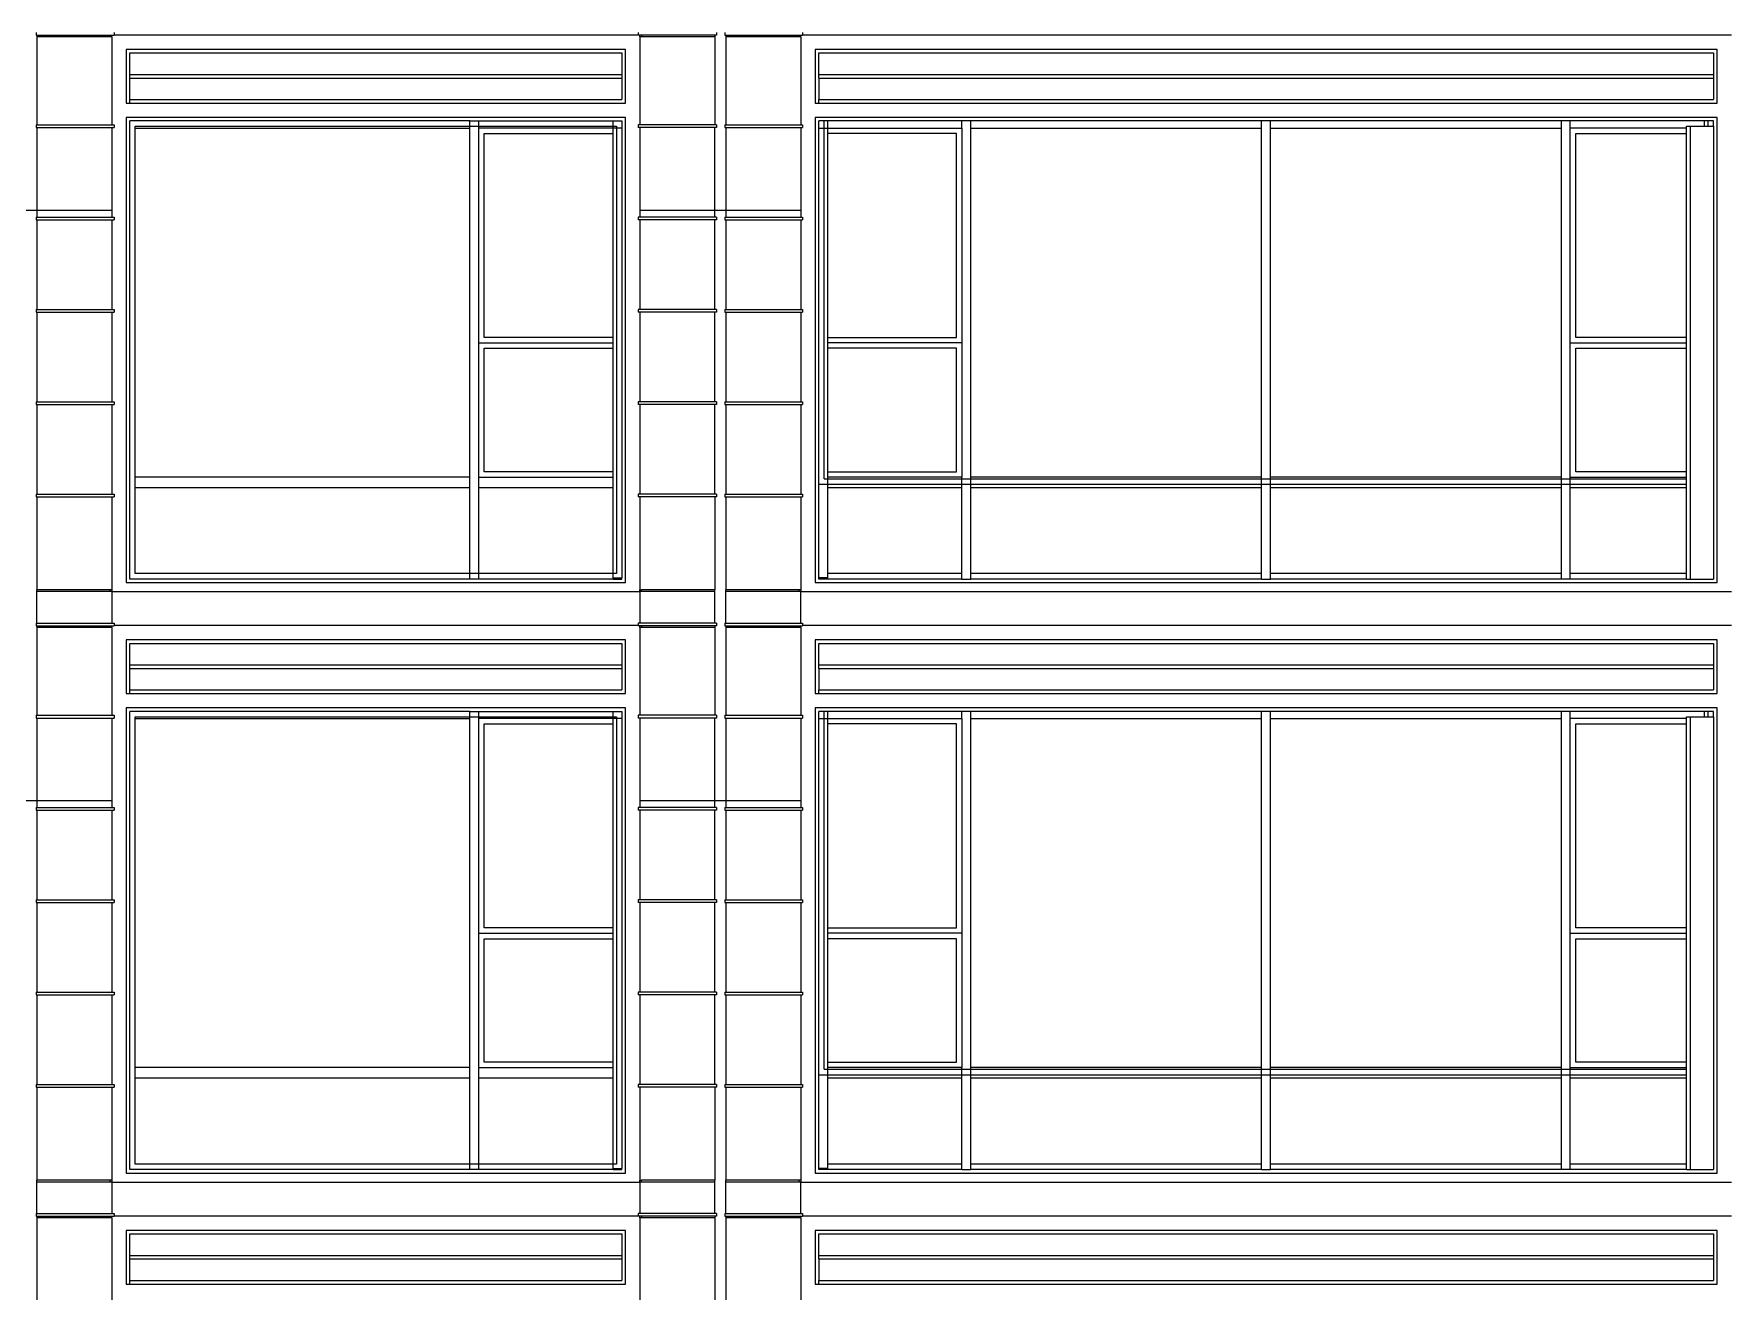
# Model space of a CAD drawing. Extents: x -311 to 61613, y 0 to 58400.
# Drawn here: x 43813 to 53260, y 22790 to 29817 of the extents above; entities that cross this region are included whole.
import ezdxf

# ---------------------------------------------------------------- set-up
doc = ezdxf.new("R2010")
doc.units = 0
doc.header["$LTSCALE"] = 1000
doc.header["$MEASUREMENT"] = 0
doc.layers.add('AD-AREA-OUTL', color=31, linetype='Continuous')

msp = doc.modelspace()

# ---------------------------------------------------------------- linework, layer by layer
at = {"layer": 'AD-AREA-OUTL', "color": 252}
for p, q in [((43826.7, 29824.3), (43826.7, 29809.2)), ((43826.7, 29809.2), (43829.8, 29809.2)), ((43829.8, 29809.2), (44239.8, 29809.2)), ((43829.8, 29809.2), (43829.8, 29800.1)), ((43829.8, 29800.1), (43829.8, 29308.4)), ((44239.8, 29800.1), (43829.8, 29800.1)), ((44239.8, 29809.2), (44239.8, 29800.1)), ((44239.8, 29809.2), (44250, 29809.2)), ((44250, 29800.1), (44239.8, 29800.1)), ((44250, 29809.2), (44262.4, 29809.2)), ((44250, 29800.1), (44250, 29809.2)), ((44250, 29800.1), (44250, 29308.4)), ((44262.4, 29824.3), (44262.4, 29810.1)), ((44262.4, 29810.1), (44262.4, 29809.2)), ((47189.7, 29810.1), (44262.4, 29810.1)), ((47189.7, 29824.3), (47189.7, 29810.1)), ((47189.7, 29810.1), (47189.7, 29809.2)), ((47199.9, 29809.2), (47189.7, 29809.2)), ((47209.8, 29809.2), (47199.9, 29809.2)), ((47199.9, 29800.1), (47199.9, 29809.2)), ((47209.8, 29800.1), (47199.9, 29800.1)), ((47199.9, 29800.1), (47199.9, 29308.4)), ((47619.7, 29809.2), (47209.8, 29809.2)), ((47209.8, 29809.2), (47209.8, 29800.1)), ((47619.7, 29800.1), (47209.8, 29800.1)), ((47627.5, 29809.2), (47619.7, 29809.2)), ((47619.7, 29809.2), (47619.7, 29800.1)), ((47619.7, 29800.1), (47619.7, 29308.4)), ((47627.5, 29824.3), (47627.5, 29809.2)), ((47674.4, 29824.3), (47674.4, 29809.2)), ((47674.4, 29809.2), (47679.7, 29809.2)), ((47679.7, 29809.2), (48090, 29809.2)), ((47679.7, 29809.2), (47679.7, 29800.1)), ((47679.7, 29800.1), (47679.7, 29308.4)), ((48090, 29800.1), (47679.7, 29800.1)), ((48090, 29809.2), (48090, 29800.1)), ((48090, 29809.2), (48099.9, 29809.2)), ((48099.9, 29800.1), (48090, 29800.1)), ((48099.9, 29809.2), (48109.8, 29809.2)), ((48099.9, 29800.1), (48099.9, 29809.2)), ((48099.9, 29800.1), (48099.9, 29308.4)), ((48109.8, 29824.3), (48109.8, 29810.1)), ((48109.8, 29810.1), (48109.8, 29809.2)), ((53299.8, 29810.1), (48109.8, 29810.1)), ((44329.7, 29730.1), (44329.7, 29430.1)), ((47119.9, 29730.1), (44329.7, 29730.1)), ((44349.8, 29590.1), (44349.8, 29710.1)), ((44349.8, 29710.1), (47099.8, 29710.1)), ((47099.8, 29710.1), (47099.8, 29590.1)), ((47119.9, 29430.1), (47119.9, 29730.1)), ((48180, 29730.1), (48180, 29430.1)), ((53219.8, 29730.1), (48180, 29730.1)), ((48199.7, 29590.1), (48199.7, 29710.1)), ((48199.7, 29710.1), (53200, 29710.1)), ((53200, 29710.1), (53200, 29590.1)), ((53219.8, 29430.1), (53219.8, 29730.1)), ((44349.8, 29570.1), (44349.8, 29590.1)), ((44349.8, 29590.1), (47099.8, 29590.1)), ((44349.8, 29450.1), (44349.8, 29570.1)), ((44349.8, 29570.1), (47099.8, 29570.1)), ((47099.8, 29590.1), (47099.8, 29570.1)), ((47099.8, 29570.1), (47099.8, 29450.1)), ((48199.7, 29570.1), (48199.7, 29590.1)), ((48199.7, 29590.1), (53200, 29590.1)), ((48199.7, 29570.1), (48199.7, 29450.1)), ((48199.7, 29570.1), (53200, 29570.1)), ((53200, 29590.1), (53200, 29570.1)), ((53200, 29570.1), (53200, 29450.1)), ((44329.7, 29430.1), (44349.8, 29430.1)), ((44349.8, 29450.1), (47099.8, 29450.1)), ((44349.8, 29430.1), (44349.8, 29450.1)), ((44349.8, 29430.1), (47119.9, 29430.1)), ((48180, 29430.1), (48199.7, 29430.1)), ((48199.7, 29450.1), (53200, 29450.1)), ((48199.7, 29430.1), (48199.7, 29450.1)), ((48199.7, 29430.1), (53219.8, 29430.1)), ((43826.7, 29308.4), (43829.8, 29308.4)), ((43826.7, 29308.4), (43826.7, 29293.4)), ((43826.7, 29293.4), (43829.8, 29293.4)), ((43829.8, 29308.4), (44250, 29308.4)), ((43829.8, 29293.4), (44250, 29293.4)), ((43829.8, 29293.4), (43829.8, 28830.1)), ((44250, 29308.4), (44262.4, 29308.4)), ((44250, 29293.4), (44262.4, 29293.4)), ((44250, 29293.4), (44250, 28830.1)), ((44262.4, 29308.4), (44262.4, 29293.4)), ((47119.9, 29350.1), (44329.7, 29350.1)), ((44329.7, 29350.1), (44329.7, 26750.1)), ((46249.9, 29330.1), (44349.8, 29330.1)), ((44349.8, 26770.1), (44349.8, 29330.1)), ((44379.8, 29290.1), (44379.8, 29300.1)), ((44379.8, 29300.1), (46249.9, 29300.1)), ((44379.8, 29290.1), (46249.9, 29290.1)), ((44379.8, 27340.1), (44379.8, 29290.1)), ((46249.9, 29300.1), (46249.9, 29330.1)), ((46249.9, 29330.1), (46300, 29330.1)), ((46249.9, 29290.1), (46249.9, 29300.1)), ((46249.9, 29300.1), (46300, 29300.1)), ((46249.9, 27340.1), (46249.9, 29290.1)), ((46300, 29330.1), (47050, 29330.1)), ((46300, 29300.1), (46300, 29330.1)), ((46300, 29300.1), (47050, 29300.1)), ((46300, 29290.1), (46300, 29300.1)), ((46300, 28090.1), (46300, 29290.1)), ((47050, 29290.1), (46300, 29290.1)), ((47050, 29300.1), (47050, 29330.1)), ((47050, 29330.1), (47099.8, 29330.1)), ((47050, 29290.1), (47050, 29300.1)), ((47050, 29300.1), (47069.8, 29300.1)), ((47050, 29260.1), (47050, 29290.1)), ((47069.8, 29290.1), (47050, 29290.1)), ((47069.8, 29300.1), (47069.8, 29290.1)), ((47099.8, 29290.1), (47069.8, 29290.1)), ((47069.8, 29290.1), (47069.8, 26800.1)), ((47099.8, 29330.1), (47099.8, 29290.1)), ((47099.8, 29290.1), (47099.8, 26776.4)), ((47119.9, 26750.1), (47119.9, 29350.1)), ((47199.9, 29308.4), (47189.7, 29308.4)), ((47189.7, 29308.4), (47189.7, 29293.4)), ((47199.9, 29293.4), (47189.7, 29293.4)), ((47619.7, 29308.4), (47199.9, 29308.4)), ((47619.7, 29293.4), (47199.9, 29293.4)), ((47199.9, 29293.4), (47199.9, 28830.1)), ((47627.5, 29308.4), (47619.7, 29308.4)), ((47627.5, 29293.4), (47619.7, 29293.4)), ((47619.7, 28830.1), (47619.7, 29293.4)), ((47627.5, 29308.4), (47627.5, 29293.4)), ((47674.4, 29308.4), (47679.7, 29308.4)), ((47674.4, 29308.4), (47674.4, 29293.4)), ((47674.4, 29293.4), (47679.7, 29293.4)), ((47679.7, 29308.4), (48099.9, 29308.4)), ((47679.7, 29293.4), (48099.9, 29293.4)), ((47679.7, 29293.4), (47679.7, 28830.1)), ((48099.9, 29308.4), (48109.8, 29308.4)), ((48099.9, 29293.4), (48109.8, 29293.4)), ((48099.9, 29293.4), (48099.9, 28830.1)), ((48109.8, 29308.4), (48109.8, 29293.4)), ((53219.8, 29350.1), (48180, 29350.1)), ((48180, 29350.1), (48180, 26750.1)), ((48199.7, 29290.1), (48199.7, 29330.1)), ((48229.7, 29330.1), (48199.7, 29330.1)), ((48199.7, 27300.1), (48199.7, 29290.1)), ((48199.7, 29290.1), (48229.7, 29290.1)), ((48249.8, 29330.1), (48229.7, 29330.1)), ((48229.7, 29290.1), (48229.7, 29330.1)), ((48229.7, 29290.1), (48249.8, 29290.1)), ((48229.7, 27330.1), (48229.7, 29290.1)), ((48249.8, 29290.1), (48249.8, 29330.1)), ((48999.8, 29330.1), (48249.8, 29330.1)), ((48249.8, 29260.1), (48249.8, 29290.1)), ((48249.8, 29290.1), (48999.8, 29290.1)), ((49049.9, 29330.1), (48999.8, 29330.1)), ((48999.8, 29290.1), (48999.8, 29330.1)), ((48999.8, 29290.1), (48999.8, 28090.1)), ((50674.8, 29330.1), (49049.9, 29330.1)), ((49049.9, 29290.1), (49049.9, 29330.1)), ((49049.9, 27340.1), (49049.9, 29290.1)), ((49049.9, 29290.1), (50674.8, 29290.1)), ((50724.9, 29330.1), (50674.8, 29330.1)), ((50674.8, 29290.1), (50674.8, 29330.1)), ((50674.8, 27340.1), (50674.8, 29290.1)), ((52349.8, 29330.1), (50724.9, 29330.1)), ((50724.9, 29290.1), (50724.9, 29330.1)), ((50724.9, 27340.1), (50724.9, 29290.1)), ((50724.9, 29290.1), (52349.8, 29290.1)), ((52349.8, 29290.1), (52349.8, 29330.1)), ((52399.9, 29330.1), (52349.8, 29330.1)), ((52349.8, 27340.1), (52349.8, 29290.1)), ((53149.9, 29330.1), (52399.9, 29330.1)), ((52399.9, 29290.1), (52399.9, 29330.1)), ((52399.9, 28090.1), (52399.9, 29290.1)), ((53049.7, 29290.1), (52399.9, 29290.1)), ((53049.7, 29290.1), (53049.7, 29300.1)), ((53049.7, 29300.1), (53069.8, 29300.1)), ((53049.7, 29260.1), (53049.7, 29290.1)), ((53069.8, 29300.1), (53149.9, 29300.1)), ((53069.8, 29300.1), (53069.8, 26770.1)), ((53170, 29330.1), (53149.9, 29330.1)), ((53149.9, 29300.1), (53149.9, 29330.1)), ((53149.9, 29300.1), (53170, 29300.1)), ((53200, 29330.1), (53170, 29330.1)), ((53170, 29300.1), (53170, 29330.1)), ((53170, 29300.1), (53200, 29300.1)), ((53200, 29300.1), (53200, 29330.1)), ((53200, 29300.1), (53200, 26770.1)), ((53219.8, 26750.1), (53219.8, 29350.1)), ((46330, 29260.1), (47050, 29260.1)), ((46330, 28120.1), (46330, 29260.1)), ((47050, 28120.1), (47050, 29260.1)), ((48249.8, 28120.1), (48249.8, 29260.1)), ((48969.8, 29260.1), (48249.8, 29260.1)), ((48969.8, 28120.1), (48969.8, 29260.1)), ((52429.9, 29260.1), (53049.7, 29260.1)), ((52429.9, 28120.1), (52429.9, 29260.1)), ((53049.7, 28120.1), (53049.7, 29260.1)), ((43829.8, 28830.1), (43769.9, 28830.1)), ((43829.8, 28830.1), (43829.8, 28792.6)), ((44250, 28830.1), (43829.8, 28830.1)), ((44250, 28830.1), (44250, 28792.6)), ((47199.9, 28830.1), (47199.9, 28792.6)), ((47619.7, 28830.1), (47199.9, 28830.1)), ((47619.7, 28792.6), (47619.7, 28830.1)), ((47679.7, 28830.1), (47619.7, 28830.1)), ((47679.7, 28830.1), (47679.7, 28792.6)), ((48099.9, 28830.1), (47679.7, 28830.1)), ((48099.9, 28830.1), (48099.9, 28792.6)), ((43826.7, 28792.6), (43829.8, 28792.6)), ((43826.7, 28792.6), (43826.7, 28777.6)), ((43826.7, 28777.6), (43829.8, 28777.6)), ((43829.8, 28792.6), (44250, 28792.6)), ((43829.8, 28777.6), (44250, 28777.6)), ((43829.8, 28777.6), (43829.8, 28276.8)), ((44250, 28792.6), (44262.4, 28792.6)), ((44250, 28777.6), (44262.4, 28777.6)), ((44250, 28777.6), (44250, 28276.8)), ((44262.4, 28792.6), (44262.4, 28777.6)), ((47199.9, 28792.6), (47189.7, 28792.6)), ((47189.7, 28792.6), (47189.7, 28777.6)), ((47199.9, 28777.6), (47189.7, 28777.6)), ((47619.7, 28792.6), (47199.9, 28792.6)), ((47619.7, 28777.6), (47199.9, 28777.6)), ((47199.9, 28777.6), (47199.9, 28276.8)), ((47627.5, 28792.6), (47619.7, 28792.6)), ((47627.5, 28777.6), (47619.7, 28777.6)), ((47619.7, 28276.8), (47619.7, 28777.6)), ((47627.5, 28792.6), (47627.5, 28777.6)), ((47674.4, 28792.6), (47679.7, 28792.6)), ((47674.4, 28792.6), (47674.4, 28777.6)), ((47674.4, 28777.6), (47679.7, 28777.6)), ((47679.7, 28792.6), (48099.9, 28792.6)), ((47679.7, 28777.6), (48099.9, 28777.6)), ((47679.7, 28777.6), (47679.7, 28276.8)), ((48099.9, 28792.6), (48109.8, 28792.6)), ((48099.9, 28777.6), (48109.8, 28777.6)), ((48099.9, 28777.6), (48099.9, 28276.8)), ((48109.8, 28792.6), (48109.8, 28777.6)), ((43826.7, 28276.8), (43829.8, 28276.8)), ((43826.7, 28276.8), (43826.7, 28261.7)), ((43826.7, 28261.7), (43829.8, 28261.7)), ((43829.8, 28276.8), (44250, 28276.8)), ((43829.8, 28261.7), (44250, 28261.7)), ((43829.8, 28261.7), (43829.8, 27760.9)), ((44250, 28276.8), (44262.4, 28276.8)), ((44250, 28261.7), (44262.4, 28261.7)), ((44250, 28261.7), (44250, 27760.9)), ((44262.4, 28276.8), (44262.4, 28261.7)), ((47199.9, 28276.8), (47189.7, 28276.8)), ((47189.7, 28276.8), (47189.7, 28261.7)), ((47199.9, 28261.7), (47189.7, 28261.7)), ((47619.7, 28276.8), (47199.9, 28276.8)), ((47619.7, 28261.7), (47199.9, 28261.7)), ((47199.9, 28261.7), (47199.9, 27760.9)), ((47627.5, 28276.8), (47619.7, 28276.8)), ((47627.5, 28261.7), (47619.7, 28261.7)), ((47619.7, 27760.9), (47619.7, 28261.7)), ((47627.5, 28276.8), (47627.5, 28261.7)), ((47674.4, 28276.8), (47679.7, 28276.8)), ((47674.4, 28276.8), (47674.4, 28261.7)), ((47674.4, 28261.7), (47679.7, 28261.7)), ((47679.7, 28276.8), (48099.9, 28276.8)), ((47679.7, 28261.7), (48099.9, 28261.7)), ((47679.7, 28261.7), (47679.7, 27760.9)), ((48099.9, 28276.8), (48109.8, 28276.8)), ((48099.9, 28261.7), (48109.8, 28261.7)), ((48099.9, 28261.7), (48099.9, 27760.9)), ((48109.8, 28276.8), (48109.8, 28261.7)), ((46300, 27340.1), (46300, 28090.1)), ((46300, 28090.1), (47050, 28090.1)), ((47050, 28120.1), (46330, 28120.1)), ((46330, 28060.1), (47050, 28060.1)), ((46330, 27370.1), (46330, 28060.1)), ((47050, 28090.1), (47050, 28120.1)), ((47050, 28060.1), (47050, 28090.1)), ((47050, 27370.1), (47050, 28060.1)), ((48249.8, 28090.1), (48249.8, 28120.1)), ((48249.8, 28120.1), (48969.8, 28120.1)), ((48249.8, 28060.1), (48249.8, 28090.1)), ((48999.8, 28090.1), (48249.8, 28090.1)), ((48249.8, 27370.1), (48249.8, 28060.1)), ((48969.8, 28060.1), (48249.8, 28060.1)), ((48969.8, 27370.1), (48969.8, 28060.1)), ((48999.8, 28090.1), (48999.8, 27340.1)), ((52399.9, 27340.1), (52399.9, 28090.1)), ((52399.9, 28090.1), (53049.7, 28090.1)), ((53049.7, 28120.1), (52429.9, 28120.1)), ((52429.9, 28060.1), (53049.7, 28060.1)), ((52429.9, 27370.1), (52429.9, 28060.1)), ((53049.7, 28090.1), (53049.7, 28120.1)), ((53049.7, 28060.1), (53049.7, 28090.1)), ((53049.7, 27370.1), (53049.7, 28060.1)), ((43826.7, 27760.9), (43829.8, 27760.9)), ((43826.7, 27760.9), (43826.7, 27745.9)), ((43826.7, 27745.9), (43829.8, 27745.9)), ((43829.8, 27760.9), (44250, 27760.9)), ((43829.8, 27745.9), (44250, 27745.9)), ((43829.8, 27745.9), (43829.8, 27245.1)), ((44250, 27760.9), (44262.4, 27760.9)), ((44250, 27745.9), (44262.4, 27745.9)), ((44250, 27745.9), (44250, 27245.1)), ((44262.4, 27760.9), (44262.4, 27745.9)), ((47199.9, 27760.9), (47189.7, 27760.9)), ((47189.7, 27760.9), (47189.7, 27745.9)), ((47199.9, 27745.9), (47189.7, 27745.9)), ((47619.7, 27760.9), (47199.9, 27760.9)), ((47619.7, 27745.9), (47199.9, 27745.9)), ((47199.9, 27745.9), (47199.9, 27245.1)), ((47627.5, 27760.9), (47619.7, 27760.9)), ((47627.5, 27745.9), (47619.7, 27745.9)), ((47619.7, 27245.1), (47619.7, 27745.9)), ((47627.5, 27760.9), (47627.5, 27745.9)), ((47674.4, 27760.9), (47679.7, 27760.9)), ((47674.4, 27760.9), (47674.4, 27745.9)), ((47674.4, 27745.9), (47679.7, 27745.9)), ((47679.7, 27760.9), (48099.9, 27760.9)), ((47679.7, 27745.9), (48099.9, 27745.9)), ((47679.7, 27745.9), (47679.7, 27245.1)), ((48099.9, 27760.9), (48109.8, 27760.9)), ((48099.9, 27745.9), (48109.8, 27745.9)), ((48099.9, 27745.9), (48099.9, 27245.1)), ((48109.8, 27760.9), (48109.8, 27745.9)), ((44379.8, 27280.1), (44379.8, 27340.1)), ((46249.9, 27340.1), (44379.8, 27340.1)), ((46249.9, 27280.1), (46249.9, 27340.1)), ((46300, 27280.1), (46300, 27340.1)), ((46300, 27340.1), (47050, 27340.1)), ((47050, 27370.1), (46330, 27370.1)), ((47050, 27340.1), (47050, 27370.1)), ((47050, 27280.1), (47050, 27340.1)), ((48229.7, 27330.1), (48249.8, 27330.1)), ((48249.8, 27340.1), (48249.8, 27370.1)), ((48249.8, 27370.1), (48969.8, 27370.1)), ((48249.8, 27330.1), (48249.8, 27340.1)), ((48999.8, 27340.1), (48249.8, 27340.1)), ((48249.8, 27300.1), (48249.8, 27330.1)), ((48249.8, 27330.1), (48999.8, 27330.1)), ((48999.8, 27330.1), (48999.8, 27340.1)), ((48999.8, 27300.1), (48999.8, 27330.1)), ((48999.8, 27330.1), (49049.9, 27330.1)), ((49049.9, 27330.1), (49049.9, 27340.1)), ((50674.8, 27340.1), (49049.9, 27340.1)), ((49049.9, 27300.1), (49049.9, 27330.1)), ((49049.9, 27330.1), (50674.8, 27330.1)), ((50674.8, 27330.1), (50674.8, 27340.1)), ((50674.8, 27300.1), (50674.8, 27330.1)), ((50674.8, 27330.1), (50724.9, 27330.1)), ((50724.9, 27330.1), (50724.9, 27340.1)), ((52349.8, 27340.1), (50724.9, 27340.1)), ((50724.9, 27330.1), (52349.8, 27330.1)), ((50724.9, 27300.1), (50724.9, 27330.1)), ((52349.8, 27330.1), (52349.8, 27340.1)), ((52349.8, 27330.1), (52399.9, 27330.1)), ((52349.8, 27300.1), (52349.8, 27330.1)), ((52399.9, 27330.1), (52399.9, 27340.1)), ((52399.9, 27340.1), (53049.7, 27340.1)), ((52399.9, 27330.1), (53049.7, 27330.1)), ((52399.9, 27300.1), (52399.9, 27330.1)), ((53049.7, 27370.1), (52429.9, 27370.1)), ((53049.7, 27340.1), (53049.7, 27370.1)), ((53049.7, 27330.1), (53049.7, 27340.1)), ((53049.7, 27300.1), (53049.7, 27330.1)), ((43826.7, 27245.1), (43829.8, 27245.1)), ((43826.7, 27245.1), (43826.7, 27230.1)), ((43826.7, 27230.1), (43829.8, 27230.1)), ((43829.8, 27245.1), (44250, 27245.1)), ((43829.8, 27230.1), (44250, 27230.1)), ((43829.8, 27230.1), (43829.8, 26710.1)), ((44250, 27245.1), (44262.4, 27245.1)), ((44250, 27230.1), (44262.4, 27230.1)), ((44250, 27230.1), (44250, 26710.1)), ((44262.4, 27245.1), (44262.4, 27230.1)), ((44379.8, 26800.1), (44379.8, 27280.1)), ((46249.9, 27280.1), (44379.8, 27280.1)), ((46249.9, 26800.1), (46249.9, 27280.1)), ((46300, 26800.1), (46300, 27280.1)), ((47050, 27280.1), (46300, 27280.1)), ((47050, 26800.1), (47050, 27280.1)), ((47199.9, 27245.1), (47189.7, 27245.1)), ((47189.7, 27245.1), (47189.7, 27230.1)), ((47199.9, 27230.1), (47189.7, 27230.1)), ((47619.7, 27245.1), (47199.9, 27245.1)), ((47619.7, 27230.1), (47199.9, 27230.1)), ((47199.9, 27230.1), (47199.9, 26710.1)), ((47627.5, 27245.1), (47619.7, 27245.1)), ((47627.5, 27230.1), (47619.7, 27230.1)), ((47619.7, 27230.1), (47619.7, 26710.1)), ((47627.5, 27245.1), (47627.5, 27230.1)), ((47674.4, 27245.1), (47679.7, 27245.1)), ((47674.4, 27245.1), (47674.4, 27230.1)), ((47674.4, 27230.1), (47679.7, 27230.1)), ((47679.7, 27245.1), (48099.9, 27245.1)), ((47679.7, 27230.1), (48099.9, 27230.1)), ((47679.7, 27230.1), (47679.7, 26710.1)), ((48099.9, 27245.1), (48109.8, 27245.1)), ((48099.9, 27230.1), (48109.8, 27230.1)), ((48099.9, 27230.1), (48099.9, 26710.1)), ((48109.8, 27245.1), (48109.8, 27230.1)), ((48199.7, 26776.4), (48199.7, 27300.1)), ((48199.7, 27300.1), (48249.8, 27300.1)), ((48249.8, 27280.1), (48249.8, 27300.1)), ((48249.8, 27300.1), (48999.8, 27300.1)), ((48249.8, 26800.1), (48249.8, 27280.1)), ((48999.8, 27280.1), (48249.8, 27280.1)), ((48999.8, 27280.1), (48999.8, 27300.1)), ((48999.8, 27300.1), (49049.9, 27300.1)), ((48999.8, 26800.1), (48999.8, 27280.1)), ((49049.9, 27280.1), (49049.9, 27300.1)), ((49049.9, 27300.1), (50674.8, 27300.1)), ((49049.9, 26800.1), (49049.9, 27280.1)), ((50674.8, 27280.1), (49049.9, 27280.1)), ((50674.8, 27280.1), (50674.8, 27300.1)), ((50674.8, 27300.1), (50724.9, 27300.1)), ((50674.8, 26800.1), (50674.8, 27280.1)), ((50724.9, 27300.1), (52349.8, 27300.1)), ((50724.9, 27280.1), (50724.9, 27300.1)), ((50724.9, 26800.1), (50724.9, 27280.1)), ((52349.8, 27280.1), (50724.9, 27280.1)), ((52349.8, 27300.1), (52399.9, 27300.1)), ((52349.8, 27280.1), (52349.8, 27300.1)), ((52349.8, 26800.1), (52349.8, 27280.1)), ((52399.9, 27300.1), (53049.7, 27300.1)), ((52399.9, 27280.1), (52399.9, 27300.1)), ((52399.9, 26800.1), (52399.9, 27280.1)), ((53049.7, 27280.1), (52399.9, 27280.1)), ((53049.7, 27280.1), (53049.7, 27300.1)), ((53049.7, 26800.1), (53049.7, 27280.1)), ((44329.7, 26750.1), (47119.9, 26750.1)), ((46249.9, 26770.1), (44349.8, 26770.1)), ((46249.9, 26800.1), (44379.8, 26800.1)), ((46300, 26800.1), (46249.9, 26800.1)), ((46249.9, 26770.1), (46249.9, 26800.1)), ((46300, 26770.1), (46249.9, 26770.1)), ((46300, 26770.1), (46300, 26800.1)), ((47050, 26800.1), (46300, 26800.1)), ((47050, 26770.1), (46300, 26770.1)), ((47050, 26776.4), (47050, 26800.1)), ((47069.8, 26800.1), (47050, 26800.1)), ((47050, 26776.4), (47099.8, 26776.4)), ((47050, 26770.1), (47050, 26776.4)), ((47050, 26770.1), (47099.8, 26770.1)), ((47099.8, 26770.1), (47099.8, 26776.4)), ((48180, 26750.1), (53219.8, 26750.1)), ((48199.7, 26770.1), (48199.7, 26776.4)), ((48249.8, 26776.4), (48199.7, 26776.4)), ((48249.8, 26770.1), (48199.7, 26770.1)), ((48249.8, 26776.4), (48249.8, 26800.1)), ((48999.8, 26800.1), (48249.8, 26800.1)), ((48249.8, 26770.1), (48249.8, 26776.4)), ((48999.8, 26770.1), (48249.8, 26770.1)), ((48999.8, 26770.1), (48999.8, 26800.1)), ((48999.8, 26770.1), (49049.9, 26770.1)), ((49049.9, 26770.1), (49049.9, 26800.1)), ((50674.8, 26800.1), (49049.9, 26800.1)), ((50674.8, 26770.1), (49049.9, 26770.1)), ((50674.8, 26770.1), (50674.8, 26800.1)), ((50674.8, 26770.1), (50724.9, 26770.1)), ((50724.9, 26770.1), (50724.9, 26800.1)), ((52349.8, 26800.1), (50724.9, 26800.1)), ((52349.8, 26770.1), (50724.9, 26770.1)), ((52349.8, 26770.1), (52349.8, 26800.1)), ((52399.9, 26770.1), (52349.8, 26770.1)), ((52399.9, 26770.1), (52399.9, 26800.1)), ((53049.7, 26800.1), (52399.9, 26800.1)), ((53049.7, 26770.1), (52399.9, 26770.1)), ((53049.7, 26770.1), (53049.7, 26800.1)), ((53049.7, 26770.1), (53069.8, 26770.1)), ((53069.8, 26770.1), (53200, 26770.1)), ((44239.8, 26710.1), (43829.8, 26710.1)), ((43829.8, 26700.1), (43829.8, 26710.1)), ((44239.8, 26700.1), (43829.8, 26700.1)), ((43829.8, 26524.2), (43829.8, 26700.1)), ((44250, 26710.1), (44239.8, 26710.1)), ((44239.8, 26700.1), (44239.8, 26710.1)), ((44250, 26700.1), (44239.8, 26700.1)), ((44250, 26710.1), (44250, 26700.1)), ((44250, 26700.1), (47199.9, 26700.1)), ((44250, 26700.1), (44250, 26524.2)), ((47199.9, 26710.1), (47209.8, 26710.1)), ((47199.9, 26700.1), (47199.9, 26710.1)), ((47209.8, 26700.1), (47199.9, 26700.1)), ((47199.9, 26700.1), (47199.9, 26524.2)), ((47619.7, 26710.1), (47209.8, 26710.1)), ((47209.8, 26700.1), (47209.8, 26710.1)), ((47619.7, 26700.1), (47209.8, 26700.1)), ((47619.7, 26700.1), (47619.7, 26710.1)), ((47619.7, 26524.2), (47619.7, 26700.1)), ((48090, 26710.1), (47679.7, 26710.1)), ((47679.7, 26700.1), (47679.7, 26710.1)), ((48090, 26700.1), (47679.7, 26700.1)), ((47679.7, 26524.2), (47679.7, 26700.1)), ((48099.9, 26710.1), (48090, 26710.1)), ((48090, 26700.1), (48090, 26710.1)), ((48099.9, 26700.1), (48090, 26700.1)), ((48099.9, 26710.1), (48099.9, 26700.1)), ((48099.9, 26700.1), (53299.8, 26700.1)), ((48099.9, 26524.2), (48099.9, 26700.1)), ((43826.7, 26524.2), (43829.8, 26524.2)), ((43826.7, 26524.2), (43826.7, 26509.2)), ((43826.7, 26509.2), (43829.8, 26509.2)), ((43829.8, 26524.2), (44250, 26524.2)), ((43829.8, 26509.2), (44239.8, 26509.2)), ((43829.8, 26509.2), (43829.8, 26500.1)), ((43829.8, 26500.1), (43829.8, 26008.4)), ((44239.8, 26500.1), (43829.8, 26500.1)), ((44239.8, 26509.2), (44239.8, 26500.1)), ((44239.8, 26509.2), (44250, 26509.2)), ((44250, 26500.1), (44239.8, 26500.1)), ((44250, 26524.2), (44262.4, 26524.2)), ((44250, 26509.2), (44262.4, 26509.2)), ((44250, 26500.1), (44250, 26509.2)), ((44250, 26500.1), (44250, 26008.4)), ((44262.4, 26524.2), (44262.4, 26510.1)), ((44262.4, 26510.1), (44262.4, 26509.2)), ((47189.7, 26510.1), (44262.4, 26510.1)), ((47189.7, 26524.2), (47189.7, 26510.1)), ((47199.9, 26524.2), (47189.7, 26524.2)), ((47189.7, 26510.1), (47189.7, 26509.2)), ((47199.9, 26509.2), (47189.7, 26509.2)), ((47619.7, 26524.2), (47199.9, 26524.2)), ((47209.8, 26509.2), (47199.9, 26509.2)), ((47199.9, 26500.1), (47199.9, 26509.2)), ((47209.8, 26500.1), (47199.9, 26500.1)), ((47199.9, 26500.1), (47199.9, 26008.4)), ((47619.7, 26509.2), (47209.8, 26509.2)), ((47209.8, 26509.2), (47209.8, 26500.1)), ((47619.7, 26500.1), (47209.8, 26500.1)), ((47627.5, 26524.2), (47619.7, 26524.2)), ((47627.5, 26509.2), (47619.7, 26509.2)), ((47619.7, 26509.2), (47619.7, 26500.1)), ((47619.7, 26500.1), (47619.7, 26008.4)), ((47627.5, 26524.2), (47627.5, 26509.2)), ((47674.4, 26524.2), (47679.7, 26524.2)), ((47674.4, 26524.2), (47674.4, 26509.2)), ((47674.4, 26509.2), (47679.7, 26509.2)), ((47679.7, 26524.2), (48099.9, 26524.2)), ((47679.7, 26509.2), (48090, 26509.2)), ((47679.7, 26509.2), (47679.7, 26500.1)), ((47679.7, 26500.1), (47679.7, 26008.4)), ((48090, 26500.1), (47679.7, 26500.1)), ((48090, 26509.2), (48090, 26500.1)), ((48090, 26509.2), (48099.9, 26509.2)), ((48099.9, 26500.1), (48090, 26500.1)), ((48099.9, 26524.2), (48109.8, 26524.2)), ((48099.9, 26509.2), (48109.8, 26509.2)), ((48099.9, 26500.1), (48099.9, 26509.2)), ((48099.9, 26500.1), (48099.9, 26008.4)), ((48109.8, 26524.2), (48109.8, 26510.1)), ((48109.8, 26510.1), (48109.8, 26509.2)), ((53299.8, 26510.1), (48109.8, 26510.1)), ((44329.7, 26430.1), (44329.7, 26130.1)), ((47119.9, 26430.1), (44329.7, 26430.1)), ((44349.8, 26290.1), (44349.8, 26410.1)), ((44349.8, 26410.1), (47099.8, 26410.1)), ((47099.8, 26410.1), (47099.8, 26290.1)), ((47119.9, 26130.1), (47119.9, 26430.1)), ((48180, 26430.1), (48180, 26130.1)), ((53219.8, 26430.1), (48180, 26430.1)), ((48199.7, 26290.1), (48199.7, 26410.1)), ((48199.7, 26410.1), (53200, 26410.1)), ((53200, 26410.1), (53200, 26290.1)), ((53219.8, 26130.1), (53219.8, 26430.1)), ((44349.8, 26270.1), (44349.8, 26290.1)), ((44349.8, 26290.1), (47099.8, 26290.1)), ((44349.8, 26150.1), (44349.8, 26270.1)), ((44349.8, 26270.1), (47099.8, 26270.1)), ((47099.8, 26290.1), (47099.8, 26270.1)), ((47099.8, 26270.1), (47099.8, 26150.1)), ((48199.7, 26270.1), (48199.7, 26290.1)), ((48199.7, 26290.1), (53200, 26290.1)), ((48199.7, 26270.1), (48199.7, 26150.1)), ((48199.7, 26270.1), (53200, 26270.1)), ((53200, 26290.1), (53200, 26270.1)), ((53200, 26270.1), (53200, 26150.1)), ((44329.7, 26130.1), (44349.8, 26130.1)), ((44349.8, 26150.1), (47099.8, 26150.1)), ((44349.8, 26130.1), (44349.8, 26150.1)), ((44349.8, 26130.1), (47119.9, 26130.1)), ((48180, 26130.1), (48199.7, 26130.1)), ((48199.7, 26150.1), (53200, 26150.1)), ((48199.7, 26130.1), (48199.7, 26150.1)), ((48199.7, 26130.1), (53219.8, 26130.1)), ((43826.7, 26008.4), (43829.8, 26008.4)), ((43826.7, 26008.4), (43826.7, 25993.4)), ((43826.7, 25993.4), (43829.8, 25993.4)), ((43829.8, 26008.4), (44250, 26008.4)), ((43829.8, 25993.4), (44250, 25993.4)), ((43829.8, 25993.4), (43829.8, 25530.1)), ((44250, 26008.4), (44262.4, 26008.4)), ((44250, 25993.4), (44262.4, 25993.4)), ((44250, 25993.4), (44250, 25530.1)), ((44262.4, 26008.4), (44262.4, 25993.4)), ((47119.9, 26050.1), (44329.7, 26050.1)), ((44329.7, 26050.1), (44329.7, 23450.1)), ((46249.9, 26030), (44349.8, 26030)), ((44349.8, 23470.1), (44349.8, 26030)), ((44379.8, 25990.1), (44379.8, 26000.1)), ((44379.8, 26000.1), (46249.9, 26000.1)), ((44379.8, 25990.1), (46249.9, 25990.1)), ((44379.8, 24040.1), (44379.8, 25990.1)), ((46249.9, 26000.1), (46249.9, 26030)), ((46249.9, 26030), (46300, 26030)), ((46249.9, 25990.1), (46249.9, 26000.1)), ((46249.9, 26000.1), (46300, 26000.1)), ((46249.9, 24040.1), (46249.9, 25990.1)), ((46300, 26030), (47050, 26030)), ((46300, 26000.1), (46300, 26030)), ((46300, 26000.1), (47050, 26000.1)), ((46300, 25990.1), (46300, 26000.1)), ((46300, 24790.1), (46300, 25990.1)), ((47050, 25990.1), (46300, 25990.1)), ((47050, 26000.1), (47050, 26030)), ((47050, 26030), (47099.8, 26030)), ((47050, 25990.1), (47050, 26000.1)), ((47050, 26000.1), (47069.8, 26000.1)), ((47050, 25960.1), (47050, 25990.1)), ((47069.8, 25990.1), (47050, 25990.1)), ((47069.8, 26000.1), (47069.8, 25990.1)), ((47099.8, 25990.1), (47069.8, 25990.1)), ((47069.8, 25990.1), (47069.8, 23500.1)), ((47099.8, 26030), (47099.8, 25990.1)), ((47099.8, 25990.1), (47099.8, 23476.4)), ((47119.9, 23450.1), (47119.9, 26050.1)), ((47199.9, 26008.4), (47189.7, 26008.4)), ((47189.7, 26008.4), (47189.7, 25993.4)), ((47199.9, 25993.4), (47189.7, 25993.4)), ((47619.7, 26008.4), (47199.9, 26008.4)), ((47619.7, 25993.4), (47199.9, 25993.4)), ((47199.9, 25993.4), (47199.9, 25530.1)), ((47627.5, 26008.4), (47619.7, 26008.4)), ((47627.5, 25993.4), (47619.7, 25993.4)), ((47619.7, 25530.1), (47619.7, 25993.4)), ((47627.5, 26008.4), (47627.5, 25993.4)), ((47674.4, 26008.4), (47679.7, 26008.4)), ((47674.4, 26008.4), (47674.4, 25993.4)), ((47674.4, 25993.4), (47679.7, 25993.4)), ((47679.7, 26008.4), (48099.9, 26008.4)), ((47679.7, 25993.4), (48099.9, 25993.4)), ((47679.7, 25993.4), (47679.7, 25530.1)), ((48099.9, 26008.4), (48109.8, 26008.4)), ((48099.9, 25993.4), (48109.8, 25993.4)), ((48099.9, 25993.4), (48099.9, 25530.1)), ((48109.8, 26008.4), (48109.8, 25993.4)), ((53219.8, 26050.1), (48180, 26050.1)), ((48180, 26050.1), (48180, 23450.1)), ((48199.7, 25990.1), (48199.7, 26030)), ((48229.7, 26030), (48199.7, 26030)), ((48199.7, 24000.1), (48199.7, 25990.1)), ((48199.7, 25990.1), (48229.7, 25990.1)), ((48249.8, 26030), (48229.7, 26030)), ((48229.7, 25990.1), (48229.7, 26030)), ((48229.7, 25990.1), (48249.8, 25990.1)), ((48229.7, 24030.1), (48229.7, 25990.1)), ((48249.8, 25990.1), (48249.8, 26030)), ((48999.8, 26030), (48249.8, 26030)), ((48249.8, 25960.1), (48249.8, 25990.1)), ((48249.8, 25990.1), (48999.8, 25990.1)), ((49049.9, 26030), (48999.8, 26030)), ((48999.8, 25990.1), (48999.8, 26030)), ((48999.8, 25990.1), (48999.8, 24790.1)), ((50674.8, 26030), (49049.9, 26030)), ((49049.9, 25990.1), (49049.9, 26030)), ((49049.9, 24040.1), (49049.9, 25990.1)), ((49049.9, 25990.1), (50674.8, 25990.1)), ((50724.9, 26030), (50674.8, 26030)), ((50674.8, 25990.1), (50674.8, 26030)), ((50674.8, 24040.1), (50674.8, 25990.1)), ((52349.8, 26030), (50724.9, 26030)), ((50724.9, 25990.1), (50724.9, 26030)), ((50724.9, 24040.1), (50724.9, 25990.1)), ((50724.9, 25990.1), (52349.8, 25990.1)), ((52349.8, 25990.1), (52349.8, 26030)), ((52399.9, 26030), (52349.8, 26030)), ((52349.8, 24040.1), (52349.8, 25990.1)), ((53149.9, 26030), (52399.9, 26030)), ((52399.9, 25990.1), (52399.9, 26030)), ((52399.9, 24790.1), (52399.9, 25990.1)), ((53049.7, 25990.1), (52399.9, 25990.1)), ((53049.7, 25990.1), (53049.7, 26000.1)), ((53049.7, 26000.1), (53069.8, 26000.1)), ((53049.7, 25960.1), (53049.7, 25990.1)), ((53069.8, 26000.1), (53149.9, 26000.1)), ((53069.8, 26000.1), (53069.8, 23470.1)), ((53170, 26030), (53149.9, 26030)), ((53149.9, 26000.1), (53149.9, 26030)), ((53149.9, 26000.1), (53170, 26000.1)), ((53200, 26030), (53170, 26030)), ((53170, 26000.1), (53170, 26030)), ((53170, 26000.1), (53200, 26000.1)), ((53200, 26000.1), (53200, 26030)), ((53200, 26000.1), (53200, 23470.1)), ((53219.8, 23450.1), (53219.8, 26050.1)), ((46330, 25960.1), (47050, 25960.1)), ((46330, 24820.1), (46330, 25960.1)), ((47050, 24820.1), (47050, 25960.1)), ((48249.8, 24820.1), (48249.8, 25960.1)), ((48969.8, 25960.1), (48249.8, 25960.1)), ((48969.8, 24820.1), (48969.8, 25960.1)), ((52429.9, 25960.1), (53049.7, 25960.1)), ((52429.9, 24820.1), (52429.9, 25960.1)), ((53049.7, 24820.1), (53049.7, 25960.1)), ((43829.8, 25530.1), (43769.9, 25530.1)), ((43829.8, 25530.1), (43829.8, 25492.6)), ((44250, 25530.1), (43829.8, 25530.1)), ((44250, 25530.1), (44250, 25492.6)), ((47199.9, 25530.1), (47199.9, 25492.6)), ((47619.7, 25530.1), (47199.9, 25530.1)), ((47619.7, 25492.6), (47619.7, 25530.1)), ((47679.7, 25530.1), (47619.7, 25530.1)), ((47679.7, 25530.1), (47679.7, 25492.6)), ((48099.9, 25530.1), (47679.7, 25530.1)), ((48099.9, 25530.1), (48099.9, 25492.6)), ((43826.7, 25492.6), (43829.8, 25492.6)), ((43826.7, 25492.6), (43826.7, 25477.6)), ((43826.7, 25477.6), (43829.8, 25477.6)), ((43829.8, 25492.6), (44250, 25492.6)), ((43829.8, 25477.6), (44250, 25477.6)), ((43829.8, 25477.6), (43829.8, 24976.7)), ((44250, 25492.6), (44262.4, 25492.6)), ((44250, 25477.6), (44262.4, 25477.6)), ((44250, 25477.6), (44250, 24976.7)), ((44262.4, 25492.6), (44262.4, 25477.6)), ((47199.9, 25492.6), (47189.7, 25492.6)), ((47189.7, 25492.6), (47189.7, 25477.6)), ((47199.9, 25477.6), (47189.7, 25477.6)), ((47619.7, 25492.6), (47199.9, 25492.6)), ((47619.7, 25477.6), (47199.9, 25477.6)), ((47199.9, 25477.6), (47199.9, 24976.7)), ((47627.5, 25492.6), (47619.7, 25492.6)), ((47627.5, 25477.6), (47619.7, 25477.6)), ((47619.7, 24976.7), (47619.7, 25477.6)), ((47627.5, 25492.6), (47627.5, 25477.6)), ((47674.4, 25492.6), (47679.7, 25492.6)), ((47674.4, 25492.6), (47674.4, 25477.6)), ((47674.4, 25477.6), (47679.7, 25477.6)), ((47679.7, 25492.6), (48099.9, 25492.6)), ((47679.7, 25477.6), (48099.9, 25477.6)), ((47679.7, 25477.6), (47679.7, 24976.7)), ((48099.9, 25492.6), (48109.8, 25492.6)), ((48099.9, 25477.6), (48109.8, 25477.6)), ((48099.9, 25477.6), (48099.9, 24976.7)), ((48109.8, 25492.6), (48109.8, 25477.6)), ((43826.7, 24976.7), (43829.8, 24976.7)), ((43826.7, 24976.7), (43826.7, 24961.7)), ((43826.7, 24961.7), (43829.8, 24961.7)), ((43829.8, 24976.7), (44250, 24976.7)), ((43829.8, 24961.7), (44250, 24961.7)), ((43829.8, 24961.7), (43829.8, 24460.9)), ((44250, 24976.7), (44262.4, 24976.7)), ((44250, 24961.7), (44262.4, 24961.7)), ((44250, 24961.7), (44250, 24460.9)), ((44262.4, 24976.7), (44262.4, 24961.7)), ((47199.9, 24976.7), (47189.7, 24976.7)), ((47189.7, 24976.7), (47189.7, 24961.7)), ((47199.9, 24961.7), (47189.7, 24961.7)), ((47619.7, 24976.7), (47199.9, 24976.7)), ((47619.7, 24961.7), (47199.9, 24961.7)), ((47199.9, 24961.7), (47199.9, 24460.9)), ((47627.5, 24976.7), (47619.7, 24976.7)), ((47627.5, 24961.7), (47619.7, 24961.7)), ((47619.7, 24460.9), (47619.7, 24961.7)), ((47627.5, 24976.7), (47627.5, 24961.7)), ((47674.4, 24976.7), (47679.7, 24976.7)), ((47674.4, 24976.7), (47674.4, 24961.7)), ((47674.4, 24961.7), (47679.7, 24961.7)), ((47679.7, 24976.7), (48099.9, 24976.7)), ((47679.7, 24961.7), (48099.9, 24961.7)), ((47679.7, 24961.7), (47679.7, 24460.9)), ((48099.9, 24976.7), (48109.8, 24976.7)), ((48099.9, 24961.7), (48109.8, 24961.7)), ((48099.9, 24961.7), (48099.9, 24460.9)), ((48109.8, 24976.7), (48109.8, 24961.7)), ((46300, 24040.1), (46300, 24790.1)), ((46300, 24790.1), (47050, 24790.1)), ((47050, 24820.1), (46330, 24820.1)), ((46330, 24760.1), (47050, 24760.1)), ((46330, 24070), (46330, 24760.1)), ((47050, 24790.1), (47050, 24820.1)), ((47050, 24760.1), (47050, 24790.1)), ((47050, 24070), (47050, 24760.1)), ((48249.8, 24790.1), (48249.8, 24820.1)), ((48249.8, 24820.1), (48969.8, 24820.1)), ((48249.8, 24760.1), (48249.8, 24790.1)), ((48999.8, 24790.1), (48249.8, 24790.1)), ((48249.8, 24070), (48249.8, 24760.1)), ((48969.8, 24760.1), (48249.8, 24760.1)), ((48969.8, 24070), (48969.8, 24760.1)), ((48999.8, 24790.1), (48999.8, 24040.1)), ((52399.9, 24040.1), (52399.9, 24790.1)), ((52399.9, 24790.1), (53049.7, 24790.1)), ((53049.7, 24820.1), (52429.9, 24820.1)), ((52429.9, 24760.1), (53049.7, 24760.1)), ((52429.9, 24070), (52429.9, 24760.1)), ((53049.7, 24790.1), (53049.7, 24820.1)), ((53049.7, 24760.1), (53049.7, 24790.1)), ((53049.7, 24070), (53049.7, 24760.1)), ((43826.7, 24460.9), (43829.8, 24460.9)), ((43826.7, 24460.9), (43826.7, 24445.9)), ((43826.7, 24445.9), (43829.8, 24445.9)), ((43829.8, 24460.9), (44250, 24460.9)), ((43829.8, 24445.9), (44250, 24445.9)), ((43829.8, 24445.9), (43829.8, 23945.1)), ((44250, 24460.9), (44262.4, 24460.9)), ((44250, 24445.9), (44262.4, 24445.9)), ((44250, 24445.9), (44250, 23945.1)), ((44262.4, 24460.9), (44262.4, 24445.9)), ((47199.9, 24460.9), (47189.7, 24460.9)), ((47189.7, 24460.9), (47189.7, 24445.9)), ((47199.9, 24445.9), (47189.7, 24445.9)), ((47619.7, 24460.9), (47199.9, 24460.9)), ((47619.7, 24445.9), (47199.9, 24445.9)), ((47199.9, 24445.9), (47199.9, 23945.1)), ((47627.5, 24460.9), (47619.7, 24460.9)), ((47627.5, 24445.9), (47619.7, 24445.9)), ((47619.7, 23945.1), (47619.7, 24445.9)), ((47627.5, 24460.9), (47627.5, 24445.9)), ((47674.4, 24460.9), (47679.7, 24460.9)), ((47674.4, 24460.9), (47674.4, 24445.9)), ((47674.4, 24445.9), (47679.7, 24445.9)), ((47679.7, 24460.9), (48099.9, 24460.9)), ((47679.7, 24445.9), (48099.9, 24445.9)), ((47679.7, 24445.9), (47679.7, 23945.1)), ((48099.9, 24460.9), (48109.8, 24460.9)), ((48099.9, 24445.9), (48109.8, 24445.9)), ((48099.9, 24445.9), (48099.9, 23945.1)), ((48109.8, 24460.9), (48109.8, 24445.9)), ((44379.8, 23980.1), (44379.8, 24040.1)), ((46249.9, 24040.1), (44379.8, 24040.1)), ((46249.9, 23980.1), (46249.9, 24040.1)), ((46300, 23980.1), (46300, 24040.1)), ((46300, 24040.1), (47050, 24040.1)), ((47050, 24070), (46330, 24070)), ((47050, 24040.1), (47050, 24070)), ((47050, 23980.1), (47050, 24040.1)), ((48199.7, 23476.4), (48199.7, 24000.1)), ((48199.7, 24000.1), (48249.8, 24000.1)), ((48229.7, 24030.1), (48249.8, 24030.1)), ((48249.8, 24040.1), (48249.8, 24070)), ((48249.8, 24070), (48969.8, 24070)), ((48249.8, 24030.1), (48249.8, 24040.1)), ((48999.8, 24040.1), (48249.8, 24040.1)), ((48249.8, 24000.1), (48249.8, 24030.1)), ((48249.8, 24030.1), (48999.8, 24030.1)), ((48249.8, 23980.1), (48249.8, 24000.1)), ((48249.8, 24000.1), (48999.8, 24000.1)), ((48999.8, 24030.1), (48999.8, 24040.1)), ((48999.8, 24000.1), (48999.8, 24030.1)), ((48999.8, 24030.1), (49049.9, 24030.1)), ((48999.8, 23980.1), (48999.8, 24000.1)), ((48999.8, 24000.1), (49049.9, 24000.1)), ((49049.9, 24030.1), (49049.9, 24040.1)), ((50674.8, 24040.1), (49049.9, 24040.1)), ((49049.9, 24000.1), (49049.9, 24030.1)), ((49049.9, 24030.1), (50674.8, 24030.1)), ((49049.9, 23980.1), (49049.9, 24000.1)), ((49049.9, 24000.1), (50674.8, 24000.1)), ((50674.8, 24030.1), (50674.8, 24040.1)), ((50674.8, 24000.1), (50674.8, 24030.1)), ((50674.8, 24030.1), (50724.9, 24030.1)), ((50674.8, 23980.1), (50674.8, 24000.1)), ((50674.8, 24000.1), (50724.9, 24000.1)), ((50724.9, 24030.1), (50724.9, 24040.1)), ((52349.8, 24040.1), (50724.9, 24040.1)), ((50724.9, 24030.1), (52349.8, 24030.1)), ((50724.9, 24000.1), (50724.9, 24030.1)), ((50724.9, 24000.1), (52349.8, 24000.1)), ((50724.9, 23980.1), (50724.9, 24000.1)), ((52349.8, 24030.1), (52349.8, 24040.1)), ((52349.8, 24030.1), (52399.9, 24030.1)), ((52349.8, 24000.1), (52349.8, 24030.1)), ((52349.8, 24000.1), (52399.9, 24000.1)), ((52349.8, 23980.1), (52349.8, 24000.1)), ((52399.9, 24030.1), (52399.9, 24040.1)), ((52399.9, 24040.1), (53049.7, 24040.1)), ((52399.9, 24030.1), (53049.7, 24030.1)), ((52399.9, 24000.1), (52399.9, 24030.1)), ((52399.9, 24000.1), (53049.7, 24000.1)), ((52399.9, 23980.1), (52399.9, 24000.1)), ((53049.7, 24070), (52429.9, 24070)), ((53049.7, 24040.1), (53049.7, 24070)), ((53049.7, 24030.1), (53049.7, 24040.1)), ((53049.7, 24000.1), (53049.7, 24030.1)), ((53049.7, 23980.1), (53049.7, 24000.1)), ((43826.7, 23945.1), (43829.8, 23945.1)), ((43826.7, 23945.1), (43826.7, 23930.1)), ((43826.7, 23930.1), (43829.8, 23930.1)), ((43829.8, 23945.1), (44250, 23945.1)), ((43829.8, 23930.1), (44250, 23930.1)), ((43829.8, 23930.1), (43829.8, 23410.1)), ((44250, 23945.1), (44262.4, 23945.1)), ((44250, 23930.1), (44262.4, 23930.1)), ((44250, 23930.1), (44250, 23410.1)), ((44262.4, 23945.1), (44262.4, 23930.1)), ((44379.8, 23500.1), (44379.8, 23980.1)), ((46249.9, 23980.1), (44379.8, 23980.1)), ((46249.9, 23500.1), (46249.9, 23980.1)), ((46300, 23500.1), (46300, 23980.1)), ((47050, 23980.1), (46300, 23980.1)), ((47050, 23500.1), (47050, 23980.1)), ((47199.9, 23945.1), (47189.7, 23945.1)), ((47189.7, 23945.1), (47189.7, 23930.1)), ((47199.9, 23930.1), (47189.7, 23930.1)), ((47619.7, 23945.1), (47199.9, 23945.1)), ((47619.7, 23930.1), (47199.9, 23930.1)), ((47199.9, 23930.1), (47199.9, 23410.1)), ((47627.5, 23945.1), (47619.7, 23945.1)), ((47627.5, 23930.1), (47619.7, 23930.1)), ((47619.7, 23930.1), (47619.7, 23410.1)), ((47627.5, 23945.1), (47627.5, 23930.1)), ((47674.4, 23945.1), (47679.7, 23945.1)), ((47674.4, 23945.1), (47674.4, 23930.1)), ((47674.4, 23930.1), (47679.7, 23930.1)), ((47679.7, 23945.1), (48099.9, 23945.1)), ((47679.7, 23930.1), (48099.9, 23930.1)), ((47679.7, 23930.1), (47679.7, 23410.1)), ((48099.9, 23945.1), (48109.8, 23945.1)), ((48099.9, 23930.1), (48109.8, 23930.1)), ((48099.9, 23930.1), (48099.9, 23410.1)), ((48109.8, 23945.1), (48109.8, 23930.1)), ((48249.8, 23500.1), (48249.8, 23980.1)), ((48999.8, 23980.1), (48249.8, 23980.1)), ((48999.8, 23500.1), (48999.8, 23980.1)), ((49049.9, 23500.1), (49049.9, 23980.1)), ((50674.8, 23980.1), (49049.9, 23980.1)), ((50674.8, 23500.1), (50674.8, 23980.1)), ((50724.9, 23500.1), (50724.9, 23980.1)), ((52349.8, 23980.1), (50724.9, 23980.1)), ((52349.8, 23500.1), (52349.8, 23980.1)), ((52399.9, 23500.1), (52399.9, 23980.1)), ((53049.7, 23980.1), (52399.9, 23980.1)), ((53049.7, 23500.1), (53049.7, 23980.1)), ((44329.7, 23450.1), (47119.9, 23450.1)), ((46249.9, 23470.1), (44349.8, 23470.1)), ((46249.9, 23500.1), (44379.8, 23500.1)), ((46249.9, 23470.1), (46249.9, 23500.1)), ((46300, 23500.1), (46249.9, 23500.1)), ((46300, 23470.1), (46249.9, 23470.1)), ((46300, 23470.1), (46300, 23500.1)), ((47050, 23500.1), (46300, 23500.1)), ((47050, 23470.1), (46300, 23470.1)), ((47050, 23476.4), (47050, 23500.1)), ((47069.8, 23500.1), (47050, 23500.1)), ((47050, 23476.4), (47099.8, 23476.4)), ((47050, 23470.1), (47050, 23476.4)), ((47050, 23470.1), (47099.8, 23470.1)), ((47099.8, 23470.1), (47099.8, 23476.4)), ((48180, 23450.1), (53219.8, 23450.1)), ((48199.7, 23470.1), (48199.7, 23476.4)), ((48249.8, 23476.4), (48199.7, 23476.4)), ((48249.8, 23470.1), (48199.7, 23470.1)), ((48249.8, 23476.4), (48249.8, 23500.1)), ((48999.8, 23500.1), (48249.8, 23500.1)), ((48249.8, 23470.1), (48249.8, 23476.4)), ((48999.8, 23470.1), (48249.8, 23470.1)), ((48999.8, 23470.1), (48999.8, 23500.1)), ((48999.8, 23470.1), (49049.9, 23470.1)), ((49049.9, 23470.1), (49049.9, 23500.1)), ((50674.8, 23500.1), (49049.9, 23500.1)), ((50674.8, 23470.1), (49049.9, 23470.1)), ((50674.8, 23470.1), (50674.8, 23500.1)), ((50674.8, 23470.1), (50724.9, 23470.1)), ((50724.9, 23470.1), (50724.9, 23500.1)), ((52349.8, 23500.1), (50724.9, 23500.1)), ((52349.8, 23470.1), (50724.9, 23470.1)), ((52349.8, 23470.1), (52349.8, 23500.1)), ((52399.9, 23470.1), (52349.8, 23470.1)), ((52399.9, 23470.1), (52399.9, 23500.1)), ((53049.7, 23500.1), (52399.9, 23500.1)), ((53049.7, 23470.1), (52399.9, 23470.1)), ((53049.7, 23470.1), (53049.7, 23500.1)), ((53049.7, 23470.1), (53069.8, 23470.1)), ((53069.8, 23470.1), (53200, 23470.1)), ((44239.8, 23410.1), (43829.8, 23410.1)), ((43829.8, 23400.1), (43829.8, 23410.1)), ((44239.8, 23400.1), (43829.8, 23400.1)), ((43829.8, 23224.2), (43829.8, 23400.1)), ((44250, 23410.1), (44239.8, 23410.1)), ((44239.8, 23400.1), (44239.8, 23410.1)), ((44250, 23400.1), (44239.8, 23400.1)), ((44250, 23410.1), (44250, 23400.1)), ((44250, 23400.1), (47199.9, 23400.1)), ((44250, 23400.1), (44250, 23224.2)), ((47199.9, 23410.1), (47209.8, 23410.1)), ((47199.9, 23400.1), (47199.9, 23410.1)), ((47209.8, 23400.1), (47199.9, 23400.1)), ((47199.9, 23400.1), (47199.9, 23224.2)), ((47619.7, 23410.1), (47209.8, 23410.1)), ((47209.8, 23400.1), (47209.8, 23410.1)), ((47619.7, 23400.1), (47209.8, 23400.1)), ((47619.7, 23400.1), (47619.7, 23410.1)), ((47619.7, 23224.2), (47619.7, 23400.1)), ((48090, 23410.1), (47679.7, 23410.1)), ((47679.7, 23400.1), (47679.7, 23410.1)), ((48090, 23400.1), (47679.7, 23400.1)), ((47679.7, 23224.2), (47679.7, 23400.1)), ((48099.9, 23410.1), (48090, 23410.1)), ((48090, 23400.1), (48090, 23410.1)), ((48099.9, 23400.1), (48090, 23400.1)), ((48099.9, 23410.1), (48099.9, 23400.1)), ((48099.9, 23400.1), (53299.8, 23400.1)), ((48099.9, 23224.2), (48099.9, 23400.1)), ((43826.7, 23224.2), (43829.8, 23224.2)), ((43826.7, 23224.2), (43826.7, 23209.2)), ((43826.7, 23209.2), (43829.8, 23209.2)), ((43829.8, 23224.2), (44250, 23224.2)), ((43829.8, 23209.2), (44239.8, 23209.2)), ((43829.8, 23209.2), (43829.8, 23200.1)), ((43829.8, 23200.1), (43829.8, 22708.4)), ((44239.8, 23200.1), (43829.8, 23200.1)), ((44239.8, 23209.2), (44239.8, 23200.1)), ((44239.8, 23209.2), (44250, 23209.2)), ((44250, 23200.1), (44239.8, 23200.1)), ((44250, 23224.2), (44262.4, 23224.2)), ((44250, 23209.2), (44262.4, 23209.2)), ((44250, 23200.1), (44250, 23209.2)), ((44250, 23200.1), (44250, 22708.4)), ((44262.4, 23224.2), (44262.4, 23210)), ((44262.4, 23210), (44262.4, 23209.2)), ((47189.7, 23210), (44262.4, 23210)), ((47189.7, 23224.2), (47189.7, 23210)), ((47199.9, 23224.2), (47189.7, 23224.2)), ((47189.7, 23210), (47189.7, 23209.2)), ((47199.9, 23209.2), (47189.7, 23209.2)), ((47619.7, 23224.2), (47199.9, 23224.2)), ((47209.8, 23209.2), (47199.9, 23209.2)), ((47199.9, 23200.1), (47199.9, 23209.2)), ((47209.8, 23200.1), (47199.9, 23200.1)), ((47199.9, 23200.1), (47199.9, 22708.4)), ((47619.7, 23209.2), (47209.8, 23209.2)), ((47209.8, 23209.2), (47209.8, 23200.1)), ((47619.7, 23200.1), (47209.8, 23200.1)), ((47627.5, 23224.2), (47619.7, 23224.2)), ((47627.5, 23209.2), (47619.7, 23209.2)), ((47619.7, 23209.2), (47619.7, 23200.1)), ((47619.7, 23200.1), (47619.7, 22708.4)), ((47627.5, 23224.2), (47627.5, 23209.2)), ((47674.4, 23224.2), (47679.7, 23224.2)), ((47674.4, 23224.2), (47674.4, 23209.2)), ((47674.4, 23209.2), (47679.7, 23209.2)), ((47679.7, 23224.2), (48099.9, 23224.2)), ((47679.7, 23209.2), (48090, 23209.2)), ((47679.7, 23209.2), (47679.7, 23200.1)), ((47679.7, 23200.1), (47679.7, 22708.4)), ((48090, 23200.1), (47679.7, 23200.1)), ((48090, 23209.2), (48090, 23200.1)), ((48090, 23209.2), (48099.9, 23209.2)), ((48099.9, 23200.1), (48090, 23200.1)), ((48099.9, 23224.2), (48109.8, 23224.2)), ((48099.9, 23209.2), (48109.8, 23209.2)), ((48099.9, 23200.1), (48099.9, 23209.2)), ((48099.9, 23200.1), (48099.9, 22708.4)), ((48109.8, 23224.2), (48109.8, 23210)), ((48109.8, 23210), (48109.8, 23209.2)), ((53299.8, 23210), (48109.8, 23210)), ((44329.7, 23130.1), (44329.7, 22830.1)), ((47119.9, 23130.1), (44329.7, 23130.1)), ((44349.8, 22990.1), (44349.8, 23110.1)), ((44349.8, 23110.1), (47099.8, 23110.1)), ((47099.8, 23110.1), (47099.8, 22990.1)), ((47119.9, 22830.1), (47119.9, 23130.1)), ((48180, 23130.1), (48180, 22830.1)), ((53219.8, 23130.1), (48180, 23130.1)), ((48199.7, 22990.1), (48199.7, 23110.1)), ((48199.7, 23110.1), (53200, 23110.1)), ((53200, 23110.1), (53200, 22990.1)), ((53219.8, 22830.1), (53219.8, 23130.1)), ((44349.8, 22970), (44349.8, 22990.1)), ((44349.8, 22990.1), (47099.8, 22990.1)), ((44349.8, 22850.1), (44349.8, 22970)), ((44349.8, 22970), (47099.8, 22970)), ((47099.8, 22990.1), (47099.8, 22970)), ((47099.8, 22970), (47099.8, 22850.1)), ((48199.7, 22970), (48199.7, 22990.1)), ((48199.7, 22990.1), (53200, 22990.1)), ((48199.7, 22970), (48199.7, 22850.1)), ((48199.7, 22970), (53200, 22970)), ((53200, 22990.1), (53200, 22970)), ((53200, 22970), (53200, 22850.1)), ((44329.7, 22830.1), (44349.8, 22830.1)), ((44349.8, 22850.1), (47099.8, 22850.1)), ((44349.8, 22830.1), (44349.8, 22850.1)), ((44349.8, 22830.1), (47119.9, 22830.1)), ((48180, 22830.1), (48199.7, 22830.1)), ((48199.7, 22850.1), (53200, 22850.1)), ((48199.7, 22830.1), (48199.7, 22850.1)), ((48199.7, 22830.1), (53219.8, 22830.1))]:
    msp.add_line(p, q, dxfattribs=at)

doc.saveas('drawing.dxf')
